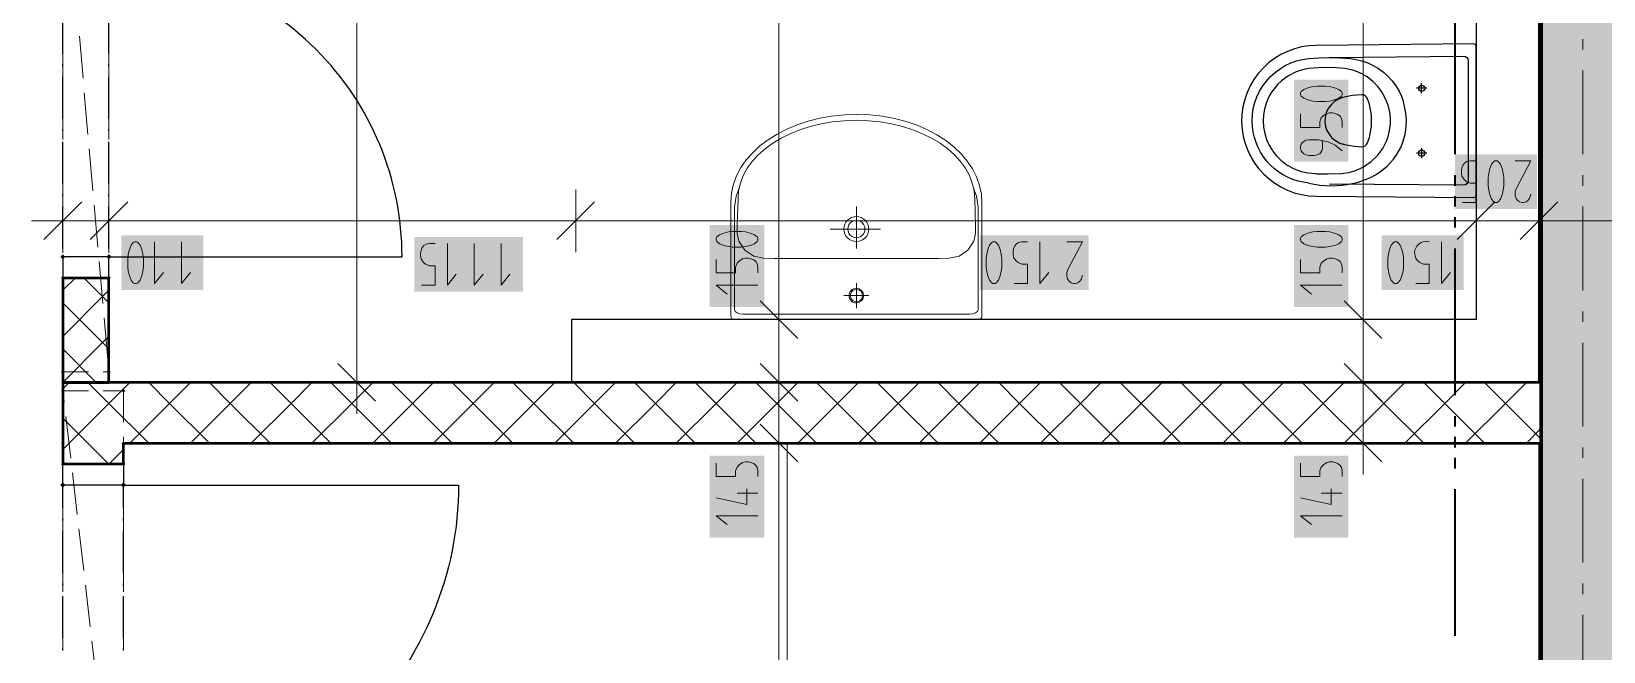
# Model space of a CAD drawing. Header units: millimetres. Extents: x 0 to 594, y 0 to 420.
# Drawn here: x 183.74 to 222.22, y 197.75 to 212.93 of the extents above; entities that cross this region are included whole.
import ezdxf

# ---------------------------------------------------------------- set-up
doc = ezdxf.new("R2010")
doc.units = ezdxf.units.MM
doc.header["$LTSCALE"] = 8
for name, color, linetype in [('PDF_Dvere', 7, 'Continuous'), ('PDF_Instalacni prizdivka do 1m', 7, 'Continuous'), ('PDF_Koty delkove', 7, 'Continuous'), ('PDF_Kuchyne', 7, 'Continuous'), ('PDF_Osy hlavni', 7, 'Continuous'), ('PDF_Pozarni useky', 7, 'Continuous'), ('PDF_Preklady', 7, 'Continuous'), ('PDF_Pricky zdene', 7, 'Continuous'), ('PDF_Sanita', 7, 'Continuous'), ('PDF_Steny obvodove nosne', 7, 'Continuous')]:
    doc.layers.add(name, color=color, linetype=linetype)

msp = doc.modelspace()

# ---------------------------------------------------------------- hatches: boundary and pattern name
at = {"layer": 'PDF_Steny obvodove nosne', "true_color": 0xc0c0c0, "transparency": 33554559}
msp.add_hatch(color=9, dxfattribs=at).paths.add_polyline_path([(222.739, 139.766), (222.739, 228.171), (220.689, 228.171), (220.689, 139.561), (222.739, 139.561)])

# ---------------------------------------------------------------- linework, layer by layer
at = {"layer": 'PDF_Dvere', "lineweight": 25}
for points in [[(185.634, 207.415), (192.809, 207.415, 0.414214), (185.634, 214.59), (185.634, 213.973)], [(185.993, 201.263), (185.993, 201.829), (194.193, 201.829, -0.414214), (185.993, 193.629), (185.993, 194.344)]]:
    msp.add_lwpolyline(points, format="xyb", dxfattribs=at)
for points in [[(184.506, 212.384), (184.506, 213.409)], [(185.634, 212.384), (185.634, 213.409)], [(184.506, 212.076), (184.506, 212.128)], [(185.634, 212.076), (185.634, 212.128)], [(184.506, 210.795), (184.506, 211.82)], [(185.634, 210.795), (185.634, 211.82)], [(184.506, 210.488), (184.506, 210.539)], [(185.634, 210.488), (185.634, 210.539)], [(184.506, 209.206), (184.506, 210.231)], [(185.634, 209.206), (185.634, 210.231)], [(184.506, 208.899), (184.506, 208.95)], [(184.506, 207.618), (184.506, 208.643)], [(185.634, 208.899), (185.634, 208.95)], [(185.634, 207.618), (185.634, 208.643)], [(184.506, 201.263), (184.506, 201.829)], [(184.506, 200.955), (184.506, 201.006)], [(185.993, 200.955), (185.993, 201.006)], [(184.506, 199.674), (184.506, 200.699)], [(185.993, 199.674), (185.993, 200.699)], [(184.506, 199.366), (184.506, 199.418)], [(185.993, 199.366), (185.993, 199.418)], [(184.506, 198.085), (184.506, 199.11)], [(185.993, 198.085), (185.993, 199.11)], [(184.506, 197.778), (184.506, 197.829)], [(185.993, 197.778), (185.993, 197.829)]]:
    msp.add_lwpolyline(points, dxfattribs=at)
for points in [[(184.506, 207.415), (184.506, 206.903), (185.634, 206.903), (185.634, 207.415)], [(184.506, 201.829), (184.506, 202.341), (185.993, 202.341), (185.993, 201.829)]]:
    msp.add_lwpolyline(points, close=True, dxfattribs=at)
at = {"layer": 'PDF_Dvere', "lineweight": 25, "transparency": 33554559}
for points in [[(184.506, 207.351), (184.442, 207.415), (184.57, 207.415), (184.506, 207.479)], [(185.634, 207.351), (185.57, 207.415), (185.698, 207.415), (185.634, 207.479)], [(184.506, 201.765), (184.442, 201.829), (184.57, 201.829), (184.506, 201.893)], [(185.993, 201.765), (185.929, 201.829), (186.057, 201.829), (185.993, 201.893)]]:
    msp.add_solid(points, dxfattribs=at)
at = {"layer": 'PDF_Instalacni prizdivka do 1m', "lineweight": 25}
msp.add_lwpolyline([(196.96, 204.34), (219.1, 204.34), (220.637, 204.34), (220.637, 215.615), (219.1, 215.615), (219.1, 205.878), (196.96, 205.878)], close=True, dxfattribs=at)
at = {"layer": 'PDF_Koty delkove', "lineweight": 18}
for points in [[(202.034, 141.969), (202.034, 193.969), (202.034, 202.854), (202.034, 204.34), (202.034, 205.878), (202.034, 225.557), (202.034, 228.325), (202.034, 243.7), (202.034, 246.262), (202.034, 249.03), (202.034, 279.421), (202.034, 280.907), (202.034, 330.055), (202.034, 333.95)], [(191.702, 204.34), (191.702, 224.532), (191.702, 225.557), (191.702, 228.325)], [(216.335, 202.854), (216.335, 203.336), (216.335, 204.34), (216.335, 205.878), (216.335, 215.615), (216.335, 217.204)], [(214.798, 210.911), (214.798, 210.583), (215.275, 210.583), (215.275, 210.72), (215.31, 210.815), (215.361, 210.87), (215.447, 210.924), (215.514, 210.938), (215.583, 210.938), (215.652, 210.924), (215.719, 210.897), (215.77, 210.856), (215.805, 210.802), (215.823, 210.72), (215.823, 210.583)], [(215.823, 210.008), (215.652, 210.145), (215.48, 210.227), (215.242, 210.281), (215.002, 210.281), (214.934, 210.267), (214.883, 210.24), (214.849, 210.213), (214.814, 210.172), (214.798, 210.117), (214.798, 210.063), (214.814, 210.008), (214.849, 209.967), (214.883, 209.939), (214.934, 209.912), (215.002, 209.898), (215.139, 209.898), (215.207, 209.912), (215.275, 209.939)], [(215.275, 209.939), (215.327, 210.008), (215.344, 210.063), (215.344, 210.254)], [(218.767, 208.74), (219.095, 208.74), (219.095, 209.218), (218.958, 209.218), (218.863, 209.253), (218.808, 209.304), (218.754, 209.389), (218.74, 209.457), (218.74, 209.526), (218.754, 209.594), (218.781, 209.662), (218.822, 209.713), (218.876, 209.748), (218.958, 209.765), (219.095, 209.765)], [(220.054, 209.765), (220.437, 209.765), (220.081, 209.082), (220.054, 209.013), (220.054, 208.911), (220.081, 208.843), (220.122, 208.792), (220.163, 208.757)], [(184.506, 209.066), (184.506, 208.297), (184.506, 207.528)], [(185.634, 209.066), (185.634, 208.297), (185.634, 207.528)], [(197.061, 209.066), (197.061, 208.297), (197.061, 207.528)], [(219.1, 209.066), (219.1, 208.297), (219.1, 207.528)], [(220.637, 209.066), (220.637, 208.297), (220.637, 207.528)], [(184.968, 208.758), (184.045, 207.836)], [(186.095, 208.758), (185.173, 207.836)], [(197.522, 208.758), (196.6, 207.836)], [(219.561, 208.758), (218.639, 207.836)], [(220.163, 208.757), (220.218, 208.74), (220.272, 208.74), (220.327, 208.757), (220.368, 208.792), (220.409, 208.843), (220.437, 208.944)], [(221.099, 208.758), (220.176, 207.836)], [(184.506, 208.297), (183.738, 208.297)], [(258.921, 208.297), (257.793, 208.297), (252.128, 208.297), (246.469, 208.297), (224.43, 208.297), (222.739, 208.297), (220.637, 208.297), (219.1, 208.297), (197.061, 208.297), (185.634, 208.297), (184.506, 208.297)], [(201.111, 208.036), (200.905, 208.036), (200.804, 208.023), (200.684, 207.995), (200.582, 207.954), (200.513, 207.9), (200.497, 207.872), (200.497, 207.818), (200.513, 207.79), (200.582, 207.736), (200.684, 207.695), (200.804, 207.667), (200.905, 207.653)], [(200.905, 207.653), (201.111, 207.653), (201.213, 207.667), (201.333, 207.695), (201.435, 207.736), (201.504, 207.79), (201.521, 207.818), (201.521, 207.872), (201.504, 207.9), (201.435, 207.954), (201.333, 207.995), (201.213, 208.023), (201.111, 208.036)], [(186.752, 207.785), (186.752, 206.76), (186.97, 207.032)], [(187.409, 207.785), (187.409, 206.76), (187.627, 207.032)], [(193.261, 207.435), (193.261, 207.504), (193.274, 207.573), (193.302, 207.64), (193.343, 207.692), (193.397, 207.727), (193.479, 207.744), (193.616, 207.744)], [(193.288, 206.719), (193.616, 206.719), (193.616, 207.197), (193.479, 207.197), (193.384, 207.232), (193.329, 207.283), (193.274, 207.368), (193.261, 207.435)], [(193.918, 207.744), (193.918, 206.719), (194.136, 206.992)], [(194.575, 207.744), (194.575, 206.719), (194.793, 206.992)], [(195.232, 207.744), (195.232, 206.719), (195.45, 206.992)], [(208.121, 206.76), (208.121, 207.237), (207.984, 207.237), (207.889, 207.272), (207.834, 207.323), (207.78, 207.408), (207.766, 207.476), (207.766, 207.545), (207.78, 207.613), (207.807, 207.681), (207.848, 207.732), (207.902, 207.767), (207.984, 207.785), (208.121, 207.785)], [(208.423, 207.785), (208.423, 206.76), (208.641, 207.032)], [(209.08, 207.785), (209.463, 207.785), (209.107, 207.101), (209.08, 207.032), (209.08, 206.93), (209.107, 206.862), (209.148, 206.811), (209.189, 206.776), (209.244, 206.76), (209.298, 206.76), (209.353, 206.776), (209.394, 206.811), (209.435, 206.862), (209.463, 206.964)], [(218.255, 207.785), (218.255, 206.76), (218.473, 207.032)], [(200.497, 207.352), (200.497, 207.024), (200.974, 207.024), (200.974, 207.161), (201.009, 207.256), (201.06, 207.311), (201.145, 207.365), (201.213, 207.379), (201.282, 207.379), (201.35, 207.365), (201.418, 207.338), (201.469, 207.297), (201.504, 207.243), (201.521, 207.161), (201.521, 207.024)], [(214.798, 207.352), (214.798, 207.024), (215.275, 207.024), (215.275, 207.161), (215.31, 207.256), (215.361, 207.311), (215.447, 207.365)], [(215.447, 207.365), (215.514, 207.379), (215.583, 207.379), (215.652, 207.365), (215.719, 207.338), (215.77, 207.297), (215.805, 207.243), (215.823, 207.161), (215.823, 207.024)], [(201.521, 206.722), (200.497, 206.722), (200.769, 206.504)], [(207.793, 206.76), (208.121, 206.76)], [(215.823, 206.722), (214.798, 206.722), (215.07, 206.504)], [(202.495, 205.416), (201.573, 206.339)], [(216.796, 205.416), (215.874, 206.339)], [(202.803, 205.878), (202.034, 205.878), (201.265, 205.878)], [(217.104, 205.878), (216.335, 205.878), (215.566, 205.878)], [(192.163, 203.879), (191.241, 204.801)], [(202.495, 203.879), (201.573, 204.801)], [(216.796, 203.879), (215.874, 204.801)], [(192.471, 204.34), (191.702, 204.34), (190.933, 204.34)], [(191.702, 204.34), (191.702, 203.571)], [(202.803, 204.34), (202.034, 204.34), (201.265, 204.34)], [(217.104, 204.34), (216.335, 204.34), (215.566, 204.34)], [(202.495, 202.393), (201.573, 203.315)], [(216.796, 202.393), (215.874, 203.315)], [(202.803, 202.854), (202.034, 202.854), (201.265, 202.854)], [(217.104, 202.854), (216.335, 202.854), (215.566, 202.854)], [(216.335, 202.854), (216.335, 202.085)], [(200.497, 202.366), (200.497, 202.037), (200.974, 202.037), (200.974, 202.174), (201.009, 202.27), (201.06, 202.325), (201.145, 202.379), (201.213, 202.393), (201.282, 202.393), (201.35, 202.379), (201.418, 202.352), (201.469, 202.311), (201.504, 202.257), (201.521, 202.174), (201.521, 202.037)], [(214.798, 202.366), (214.798, 202.037), (215.275, 202.037), (215.275, 202.174), (215.31, 202.27), (215.361, 202.325), (215.447, 202.379), (215.514, 202.393), (215.583, 202.393), (215.652, 202.379), (215.719, 202.352), (215.77, 202.311), (215.805, 202.257), (215.823, 202.174), (215.823, 202.037)], [(201.248, 201.736), (201.248, 201.352), (200.497, 201.517)], [(215.549, 201.736), (215.549, 201.352), (214.798, 201.517)], [(201.521, 201.627), (201.009, 201.627)], [(215.823, 201.627), (215.31, 201.627)], [(201.521, 201.079), (200.497, 201.079), (200.769, 200.86)], [(215.823, 201.079), (214.798, 201.079), (215.07, 200.86)]]:
    msp.add_lwpolyline(points, dxfattribs=at)
for points in [[(215.412, 211.595), (215.207, 211.595), (215.105, 211.581), (214.985, 211.554), (214.883, 211.513), (214.814, 211.459), (214.798, 211.431), (214.798, 211.377), (214.814, 211.349), (214.883, 211.295), (214.985, 211.254), (215.105, 211.226), (215.207, 211.212), (215.412, 211.212), (215.514, 211.226), (215.634, 211.254), (215.737, 211.295), (215.805, 211.349), (215.823, 211.377), (215.823, 211.431), (215.805, 211.459), (215.737, 211.513), (215.634, 211.554), (215.514, 211.581)], [(219.397, 209.354), (219.397, 209.149), (219.411, 209.048), (219.438, 208.928), (219.479, 208.825), (219.533, 208.757), (219.561, 208.74), (219.615, 208.74), (219.643, 208.757), (219.697, 208.825), (219.738, 208.928), (219.766, 209.048), (219.78, 209.149), (219.78, 209.354), (219.766, 209.457), (219.738, 209.577), (219.697, 209.679), (219.643, 209.748), (219.615, 209.765), (219.561, 209.765), (219.533, 209.748), (219.479, 209.679), (219.438, 209.577), (219.411, 209.457)], [(215.412, 208.036), (215.207, 208.036), (215.105, 208.023), (214.985, 207.995), (214.883, 207.954), (214.814, 207.9), (214.798, 207.872), (214.798, 207.818), (214.814, 207.79), (214.883, 207.736), (214.985, 207.695), (215.105, 207.667), (215.207, 207.653), (215.412, 207.653), (215.514, 207.667), (215.634, 207.695), (215.737, 207.736), (215.805, 207.79), (215.823, 207.818), (215.823, 207.872), (215.805, 207.9), (215.737, 207.954), (215.634, 207.995), (215.514, 208.023)], [(186.095, 207.374), (186.095, 207.169), (186.109, 207.067), (186.136, 206.947), (186.177, 206.845), (186.231, 206.776), (186.259, 206.76), (186.313, 206.76), (186.341, 206.776), (186.395, 206.845), (186.437, 206.947), (186.464, 207.067), (186.478, 207.169), (186.478, 207.374), (186.464, 207.476), (186.437, 207.596), (186.395, 207.698), (186.341, 207.767), (186.313, 207.785), (186.259, 207.785), (186.231, 207.767), (186.177, 207.698), (186.136, 207.596), (186.109, 207.476)], [(207.109, 207.374), (207.109, 207.169), (207.123, 207.067), (207.15, 206.947), (207.191, 206.845), (207.245, 206.776), (207.273, 206.76), (207.327, 206.76), (207.355, 206.776), (207.409, 206.845), (207.45, 206.947), (207.478, 207.067), (207.492, 207.169), (207.492, 207.374), (207.478, 207.476), (207.45, 207.596), (207.409, 207.698), (207.355, 207.767), (207.327, 207.785), (207.273, 207.785), (207.245, 207.767), (207.191, 207.698), (207.15, 207.596), (207.123, 207.476)], [(216.941, 207.374), (216.941, 207.169), (216.955, 207.067), (216.982, 206.947), (217.023, 206.845), (217.077, 206.776), (217.105, 206.76), (217.159, 206.76), (217.187, 206.776), (217.242, 206.845), (217.283, 206.947), (217.311, 207.067), (217.324, 207.169), (217.324, 207.374), (217.311, 207.476), (217.283, 207.596), (217.242, 207.698), (217.187, 207.767), (217.159, 207.785), (217.105, 207.785), (217.077, 207.767), (217.023, 207.698), (216.982, 207.596), (216.955, 207.476)]]:
    msp.add_lwpolyline(points, close=True, dxfattribs=at)
msp.add_lwpolyline([(217.625, 206.76), (217.954, 206.76), (217.954, 207.237), (217.816, 207.237), (217.721, 207.272, -0.84387), (217.954, 207.785)], format="xyb", dxfattribs=at)
at = {"layer": 'PDF_Koty delkove', "color": 7, "lineweight": 18, "true_color": 0xffffff, "transparency": 33554559}
for points in [[(215.976, 209.744), (215.976, 211.749), (214.644, 209.744), (214.644, 211.749)], [(220.591, 209.919), (218.586, 209.919), (220.591, 208.587), (218.586, 208.587)], [(201.675, 206.185), (201.675, 208.19), (200.343, 206.185), (200.343, 208.19)], [(215.976, 206.185), (215.976, 208.19), (214.644, 206.185), (214.644, 208.19)], [(187.946, 207.938), (185.941, 207.938), (187.946, 206.606), (185.941, 206.606)], [(195.769, 207.898), (193.107, 207.898), (195.769, 206.565), (193.107, 206.565)], [(209.617, 207.938), (206.955, 207.938), (209.617, 206.606), (206.955, 206.606)], [(218.792, 207.938), (216.787, 207.938), (218.792, 206.606), (216.787, 206.606)], [(201.675, 200.542), (201.675, 202.546), (200.343, 200.542), (200.343, 202.546)], [(215.976, 200.542), (215.976, 202.546), (214.644, 200.542), (214.644, 202.546)]]:
    msp.add_solid(points, dxfattribs=at)
at = {"layer": 'PDF_Kuchyne', "lineweight": 13}
msp.add_lwpolyline([(220.637, 184.404), (220.637, 178.254), (208.337, 178.254), (208.337, 184.404), (214.487, 184.404), (214.487, 196.704), (202.239, 196.704), (202.239, 202.854), (220.637, 202.854), (220.637, 196.704)], dxfattribs=at)
at = {"layer": 'PDF_Osy hlavni', "lineweight": 18}
for points in [[(221.714, 212.486), (221.714, 212.743)], [(221.714, 209.924), (221.714, 211.974)], [(221.714, 209.155), (221.714, 209.411)], [(221.714, 206.593), (221.714, 208.643)], [(221.714, 205.824), (221.714, 206.08)], [(221.714, 203.261), (221.714, 205.311)], [(221.714, 202.493), (221.714, 202.749)], [(221.714, 199.93), (221.714, 201.98)], [(221.714, 199.161), (221.714, 199.418)], [(221.714, 196.599), (221.714, 198.649)]]:
    msp.add_lwpolyline(points, dxfattribs=at)
at = {"layer": 'PDF_Pozarni useky', "lineweight": 35}
for points in [[(218.587, 209.924), (218.587, 213.511)], [(218.587, 209.155), (218.587, 209.411)], [(218.587, 208.643), (218.587, 208.899)], [(218.587, 208.13), (218.587, 208.386)], [(218.587, 204.03), (218.587, 207.618)], [(218.587, 203.261), (218.587, 203.518)], [(218.587, 202.749), (218.587, 203.005)], [(218.587, 202.236), (218.587, 202.493)], [(218.587, 198.137), (218.587, 201.724)]]:
    msp.add_lwpolyline(points, dxfattribs=at)
at = {"layer": 'PDF_Preklady', "lineweight": 18}
for points in [[(185.001, 211.79), (184.911, 212.811)], [(184.506, 211.666), (184.506, 212.691)], [(185.634, 211.666), (185.634, 212.691)], [(184.506, 210.283), (184.506, 211.308)], [(185.122, 210.411), (185.032, 211.432)], [(185.634, 210.283), (185.634, 211.308)], [(184.506, 208.899), (184.506, 209.924)], [(185.243, 209.033), (185.154, 210.054)], [(185.634, 208.899), (185.634, 209.924)], [(185.365, 207.654), (185.275, 208.675)], [(184.506, 207.515), (184.506, 208.54)], [(185.634, 207.515), (185.634, 208.54)], [(184.506, 206.903), (184.506, 207.156)], [(185.486, 206.276), (185.396, 207.297)], [(185.634, 206.903), (185.634, 207.156)], [(184.506, 206.131), (184.506, 206.903)], [(185.634, 206.131), (185.634, 206.903)], [(185.607, 204.898), (185.518, 205.919)], [(184.506, 204.748), (184.506, 205.773)], [(185.634, 204.748), (185.634, 205.773)], [(185.132, 204.596), (184.506, 204.596)], [(185.634, 204.596), (185.491, 204.596)], [(184.538, 203.86), (184.506, 204.135), (185.132, 204.135)], [(184.506, 203.364), (184.506, 204.135)], [(185.993, 204.135), (185.491, 204.135)], [(185.993, 203.364), (185.993, 204.135)], [(184.698, 202.485), (184.58, 203.503)], [(184.506, 202.854), (184.506, 203.005)], [(184.506, 201.98), (184.506, 202.341), (184.506, 202.854)], [(185.993, 202.854), (185.993, 203.005)], [(185.993, 201.98), (185.993, 202.341), (185.993, 202.854)], [(184.857, 201.111), (184.739, 202.129)], [(184.506, 200.596), (184.506, 201.621)], [(185.993, 200.596), (185.993, 201.621)], [(185.017, 199.736), (184.899, 200.754)], [(184.506, 199.213), (184.506, 200.238)], [(185.993, 199.213), (185.993, 200.238)], [(185.176, 198.362), (185.058, 199.38)], [(184.506, 197.829), (184.506, 198.854)], [(185.993, 197.829), (185.993, 198.854)], [(185.336, 196.987), (185.217, 198.005)]]:
    msp.add_lwpolyline(points, dxfattribs=at)
at = {"layer": 'PDF_Preklady', "lineweight": 18, "transparency": 33554559}
for points in [[(184.506, 206.856), (184.46, 206.903), (184.553, 206.903), (184.506, 206.949)], [(184.506, 206.856), (184.46, 206.903), (184.553, 206.903), (184.506, 206.949)], [(185.634, 206.856), (185.588, 206.903), (185.68, 206.903), (185.634, 206.949)], [(185.634, 206.856), (185.588, 206.903), (185.68, 206.903), (185.634, 206.949)], [(184.506, 204.55), (184.46, 204.596), (184.553, 204.596), (184.506, 204.642)], [(184.553, 204.596), (184.506, 204.55), (184.506, 204.642), (184.46, 204.596)], [(185.638, 204.55), (185.588, 204.592), (185.68, 204.6), (185.63, 204.642)], [(185.68, 204.596), (185.634, 204.55), (185.634, 204.642), (185.588, 204.596)], [(185.634, 204.55), (185.588, 204.596), (185.68, 204.596), (185.634, 204.642)], [(184.553, 204.135), (184.506, 204.089), (184.506, 204.181), (184.46, 204.135)], [(184.506, 204.089), (184.46, 204.135), (184.553, 204.135), (184.506, 204.181)], [(184.512, 204.089), (184.461, 204.13), (184.552, 204.14), (184.501, 204.181)], [(185.993, 204.089), (185.947, 204.135), (186.039, 204.135), (185.993, 204.181)], [(186.039, 204.135), (185.993, 204.089), (185.993, 204.181), (185.947, 204.135)], [(184.506, 202.808), (184.46, 202.854), (184.553, 202.854), (184.506, 202.9)], [(184.506, 202.808), (184.46, 202.854), (184.553, 202.854), (184.506, 202.9)], [(185.993, 202.808), (185.947, 202.854), (186.039, 202.854), (185.993, 202.9)], [(185.993, 202.808), (185.947, 202.854), (186.039, 202.854), (185.993, 202.9)], [(184.506, 202.295), (184.46, 202.341), (184.553, 202.341), (184.506, 202.387)], [(184.506, 202.295), (184.46, 202.341), (184.553, 202.341), (184.506, 202.387)], [(185.993, 202.295), (185.947, 202.341), (186.039, 202.341), (185.993, 202.387)], [(185.993, 202.295), (185.947, 202.341), (186.039, 202.341), (185.993, 202.387)]]:
    msp.add_solid(points, dxfattribs=at)
at = {"layer": 'PDF_Pricky zdene', "lineweight": 9}
for points in [[(184.814, 206.903), (184.506, 206.595)], [(185.634, 206.288), (185.48, 206.441), (185.019, 206.903)], [(185.634, 206.595), (185.48, 206.441), (184.506, 205.468)], [(185.634, 205.16), (185.48, 205.314), (184.506, 206.288)], [(185.634, 205.468), (185.48, 205.314), (184.506, 204.34)], [(185.326, 204.34), (184.506, 205.16)], [(184.66, 204.34), (184.506, 204.186)], [(186.146, 204.34), (185.634, 203.828), (184.66, 202.854)], [(186.608, 202.854), (185.634, 203.828), (185.121, 204.34)], [(185.634, 204.34), (185.634, 204.34)], [(187.633, 204.34), (187.12, 203.828), (186.146, 202.854)], [(188.094, 202.854), (187.12, 203.828), (186.608, 204.34)], [(189.119, 204.34), (188.606, 203.828), (187.633, 202.854)], [(189.58, 202.854), (188.606, 203.828), (188.094, 204.34)], [(190.605, 204.34), (190.093, 203.828), (189.119, 202.854)], [(191.066, 202.854), (190.093, 203.828), (189.58, 204.34)], [(192.091, 204.34), (191.579, 203.828), (190.605, 202.854)], [(192.553, 202.854), (191.579, 203.828), (191.066, 204.34)], [(193.578, 204.34), (193.065, 203.828), (192.091, 202.854)], [(194.039, 202.854), (193.065, 203.828), (192.553, 204.34)], [(195.064, 204.34), (194.551, 203.828), (193.578, 202.854)], [(195.525, 202.854), (194.551, 203.828), (194.039, 204.34)], [(196.55, 204.34), (196.038, 203.828), (195.064, 202.854)], [(197.011, 202.854), (196.038, 203.828), (195.525, 204.34)], [(198.036, 204.34), (197.524, 203.828), (196.55, 202.854)], [(198.498, 202.854), (197.524, 203.828), (197.011, 204.34)], [(199.523, 204.34), (199.01, 203.828), (198.036, 202.854)], [(199.984, 202.854), (199.01, 203.828), (198.498, 204.34)], [(201.009, 204.34), (200.496, 203.828), (199.523, 202.854)], [(201.47, 202.854), (200.496, 203.828), (199.984, 204.34)], [(202.495, 204.34), (201.982, 203.828), (201.009, 202.854)], [(202.956, 202.854), (201.982, 203.828), (201.47, 204.34)], [(203.981, 204.34), (203.469, 203.828), (202.495, 202.854)], [(204.442, 202.854), (203.469, 203.828), (202.956, 204.34)], [(205.467, 204.34), (204.955, 203.828), (203.981, 202.854)], [(205.929, 202.854), (204.955, 203.828), (204.442, 204.34)], [(206.954, 204.34), (206.441, 203.828), (205.467, 202.854)], [(207.415, 202.854), (206.441, 203.828), (205.929, 204.34)], [(208.44, 204.34), (207.927, 203.828), (206.954, 202.854)], [(208.901, 202.854), (207.927, 203.828), (207.415, 204.34)], [(209.926, 204.34), (209.414, 203.828), (208.44, 202.854)], [(210.387, 202.854), (209.414, 203.828), (208.901, 204.34)], [(211.412, 204.34), (210.9, 203.828), (209.926, 202.854)], [(211.874, 202.854), (210.9, 203.828), (210.387, 204.34)], [(212.899, 204.34), (212.386, 203.828), (211.412, 202.854)], [(213.36, 202.854), (212.386, 203.828), (211.874, 204.34)], [(214.385, 204.34), (213.872, 203.828), (212.899, 202.854)], [(214.846, 202.854), (213.872, 203.828), (213.36, 204.34)], [(215.871, 204.34), (215.359, 203.828), (214.385, 202.854)], [(216.332, 202.854), (215.359, 203.828), (214.846, 204.34)], [(217.357, 204.34), (216.845, 203.828), (215.871, 202.854)], [(217.819, 202.854), (216.845, 203.828), (216.332, 204.34)], [(218.844, 204.34), (218.331, 203.828), (217.357, 202.854)], [(219.305, 202.854), (218.331, 203.828), (217.819, 204.34)], [(220.33, 204.34), (219.817, 203.828), (218.844, 202.854)], [(220.688, 202.957), (219.817, 203.828), (219.305, 204.34)], [(185.121, 202.854), (184.506, 203.469)], [(220.688, 203.212), (220.33, 202.854)], [(184.66, 202.854), (184.524, 202.718), (184.506, 202.7)], [(185.993, 202.7), (185.634, 202.341), (185.634, 202.341), (185.121, 202.854)]]:
    msp.add_lwpolyline(points, dxfattribs=at)
at = {"layer": 'PDF_Pricky zdene', "lineweight": 50}
for points in [[(184.506, 206.903), (185.634, 206.903)], [(184.506, 206.903), (184.506, 204.596), (184.506, 204.34), (185.634, 204.34), (185.634, 204.596), (185.634, 206.903)], [(185.993, 202.854), (220.637, 202.854), (220.688, 202.854), (220.688, 204.34), (220.637, 204.34), (185.634, 204.34), (184.506, 204.34), (184.506, 204.135), (184.506, 202.854)], [(184.506, 202.854), (184.506, 202.341)], [(185.993, 202.341), (185.993, 202.854)], [(185.993, 202.341), (184.506, 202.341)]]:
    msp.add_lwpolyline(points, dxfattribs=at)
at = {"layer": 'PDF_Sanita', "lineweight": 25}
msp.add_lwpolyline([(215.191, 208.899), (219.05, 208.868), (219.05, 208.868), (219.086, 208.883), (219.101, 208.919), (219.098, 212.573), (219.098, 212.574), (219.083, 212.61), (219.047, 212.625), (215.188, 212.588), (215.007, 212.578), (214.828, 212.55), (214.654, 212.504), (214.484, 212.442), (214.321, 212.363), (214.167, 212.268), (214.022, 212.159), (213.889, 212.035), (213.768, 211.9), (213.662, 211.753), (213.57, 211.597), (213.494, 211.433), (213.435, 211.262), (213.393, 211.087), (213.368, 210.907), (213.361, 210.726, 0.40911)], format="xyb", close=True, dxfattribs=at)
for points in [[(215.002, 209.22), (214.872, 209.238), (214.744, 209.267), (214.618, 209.307), (214.497, 209.358), (214.38, 209.419), (214.269, 209.49), (214.164, 209.571), (214.067, 209.66), (213.978, 209.757), (213.897, 209.862), (213.826, 209.973), (213.764, 210.09), (213.713, 210.211), (213.673, 210.336), (213.643, 210.465), (213.625, 210.596), (213.618, 210.746), (213.625, 210.896), (213.647, 211.044), (213.684, 211.19), (213.735, 211.331), (213.799, 211.467), (213.877, 211.596), (213.967, 211.716), (214.068, 211.828), (214.18, 211.929), (214.3, 212.018), (214.429, 212.095), (214.565, 212.159), (214.706, 212.209), (214.852, 212.245), (214.999, 212.267), (215.253, 212.285), (215.506, 212.292), (215.759, 212.286), (216.014, 212.268), (216.161, 212.246), (216.306, 212.21), (216.448, 212.16), (216.584, 212.097), (216.713, 212.02), (216.833, 211.931), (216.945, 211.83), (217.047, 211.718), (217.137, 211.598), (217.214, 211.469), (217.279, 211.333)], [(214.122, 210.002), (214.16, 209.951), (214.212, 209.888), (214.321, 209.779), (214.443, 209.683), (214.493, 209.649), (214.649, 209.566), (214.814, 209.505), (214.821, 209.503), (214.983, 209.468), (215.172, 209.45), (215.172, 209.45), (215.192, 209.449), (215.459, 209.443), (215.802, 209.455), (215.813, 209.456), (215.965, 209.477), (215.978, 209.48), (216.131, 209.522), (216.277, 209.582), (216.341, 209.616), (216.531, 209.745), (216.695, 209.906), (216.813, 210.069), (216.905, 210.248), (216.946, 210.363), (216.982, 210.509), (217.001, 210.658), (217.002, 210.808), (216.986, 210.957), (216.947, 211.124), (216.885, 211.284), (216.803, 211.435), (216.702, 211.573), (216.575, 211.705), (216.431, 211.817), (216.431, 211.817), (216.317, 211.885), (216.197, 211.941), (216.079, 211.982), (215.884, 212.024), (215.675, 212.04), (215.675, 212.039), (215.445, 212.045), (215.232, 212.04), (215.003, 212.023), (214.887, 212.001), (214.773, 211.969), (214.773, 211.969), (214.692, 211.939), (214.692, 211.939), (214.506, 211.845), (214.337, 211.722), (214.24, 211.629), (214.153, 211.527), (214.077, 211.416), (214.013, 211.298), (213.959, 211.165), (213.919, 211.027), (213.896, 210.886), (213.888, 210.742), (213.897, 210.587), (213.925, 210.434), (213.972, 210.286), (214.035, 210.144), (214.035, 210.144), (214.092, 210.046), (214.113, 210.014), (214.122, 210.002)], [(215.506, 212.291), (218.801, 212.323), (218.84, 212.315), (218.873, 212.293), (218.896, 212.26), (218.904, 212.221), (218.904, 212.22), (218.906, 209.272), (218.906, 209.271), (218.898, 209.232), (218.876, 209.199), (218.842, 209.177), (218.803, 209.17), (215.508, 209.196)], [(217.767, 211.417), (217.767, 211.663)], [(216.536, 210.607), (216.542, 210.744), (216.536, 210.882), (216.517, 211.018), (216.487, 211.152), (216.444, 211.283), (216.42, 211.325), (216.384, 211.358), (216.34, 211.377), (216.292, 211.382), (216.064, 211.359), (215.84, 211.313), (215.841, 211.313), (215.733, 211.274), (215.634, 211.215), (215.549, 211.137), (215.481, 211.045), (215.432, 210.94), (215.404, 210.828), (215.399, 210.714), (215.416, 210.6), (215.44, 210.525), (215.475, 210.454), (215.518, 210.388), (215.57, 210.328), (215.63, 210.276), (215.696, 210.233), (215.767, 210.199), (215.842, 210.174), (215.841, 210.175), (216.065, 210.129), (216.293, 210.106), (216.341, 210.111), (216.385, 210.131), (216.421, 210.164), (216.445, 210.206)], [(217.89, 211.54), (217.644, 211.54)], [(219.099, 211.541), (219.099, 211.515)], [(216.445, 210.206), (216.487, 210.337), (216.518, 210.471), (216.536, 210.607)], [(217.891, 209.951), (217.645, 209.951)], [(217.768, 209.828), (217.768, 210.074)], [(219.1, 209.978), (219.1, 209.952)], [(216.178, 209.539), (216.199, 209.548)]]:
    msp.add_lwpolyline(points, dxfattribs=at)
at = {"layer": 'PDF_Sanita', "lineweight": 13}
for points in [[(200.95, 206.12), (200.95, 208.632), (200.991, 208.9), (201.07, 209.12)], [(206.91, 208.632), (206.869, 208.9), (206.79, 209.12)], [(201.033, 208.831), (201.012, 208.184), (201.016, 207.985), (201.055, 207.797), (201.199, 207.581), (201.417, 207.434), (201.66, 207.378), (201.914, 207.371), (205.946, 207.371), (206.2, 207.378), (206.443, 207.434), (206.661, 207.581), (206.805, 207.797), (206.845, 207.985), (206.849, 208.184), (206.827, 208.831)], [(203.93, 207.617), (203.93, 208.646)], [(206.913, 208.639), (206.91, 207.627)], [(204.522, 208.093), (203.287, 208.093)], [(206.91, 206.12), (206.91, 207.627)], [(203.93, 206.16), (203.93, 206.77)], [(204.235, 206.465), (203.625, 206.465)], [(201.155, 206.013), (206.705, 206.013)]]:
    msp.add_lwpolyline(points, dxfattribs=at)
for points in [[(200.949, 205.878, -0.414267), (200.855, 205.972), (200.855, 208.74, -0.003394), (200.855, 208.759)], [(207.005, 208.729), (207.005, 205.972, -0.414265), (206.914, 205.878), (206.911, 205.878), (206.891, 205.878), (200.969, 205.878), (200.949, 205.878), (200.946, 205.878), (200.949, 205.878), (200.969, 205.878)]]:
    msp.add_lwpolyline(points, format="xyb", dxfattribs=at)
for points in [[(203.93, 207.788, 0.999941), (203.93, 208.398, 0.414233), (203.625, 208.093, 0.414233)], [(203.93, 208.304, 1.000048), (203.93, 207.882, 1.000064)], [(203.93, 206.287, 0.999878), (203.93, 206.644, 0.414217), (203.751, 206.465, 0.414217)], [(203.93, 206.315, 1.000036), (203.93, 206.615, 1.000036)]]:
    msp.add_lwpolyline(points, format="xyb", close=True, dxfattribs=at)
at = {"layer": 'PDF_Sanita', "lineweight": 25}
for centre in [(217.767, 211.54), (217.768, 209.951)]:
    msp.add_circle(centre, 0.0769, dxfattribs=at)
msp.add_ellipse((215.211, 211.039), major_axis=(-2.052, 0.929), ratio=0.799458, start_param=1.82214, end_param=3.813666, dxfattribs=at)
at = {"layer": 'PDF_Sanita', "lineweight": 13}
for points in [[(203.952, 210.9), (202.253, 210.908), (200.867, 209.95), (200.855, 208.759)], [(207.005, 208.729), (207.017, 209.919), (205.65, 210.892), (203.952, 210.9)], [(203.929, 210.756), (202.33, 210.756), (201.033, 209.894), (201.033, 208.831)], [(206.827, 208.831), (206.827, 209.894), (205.53, 210.756), (203.929, 210.756)], [(203.93, 208.304), (203.93, 208.304), (203.93, 208.304), (203.93, 208.304)], [(203.93, 207.882), (203.93, 207.882), (203.93, 207.882), (203.93, 207.882)], [(200.95, 206.12), (200.95, 206.061), (201.042, 206.013), (201.155, 206.013)], [(206.705, 206.013), (206.818, 206.013), (206.91, 206.061), (206.91, 206.12)], [(207.005, 205.972), (207.005, 205.972), (207.005, 205.972), (207.005, 205.972)], [(200.949, 205.878), (200.949, 205.878), (200.949, 205.878), (200.949, 205.878)]]:
    msp.add_open_spline(points, degree=3, dxfattribs=at)
at = {"layer": 'PDF_Steny obvodove nosne', "lineweight": 70}
msp.add_lwpolyline([(222.739, 139.766), (222.739, 141.969), (222.739, 215.615), (222.739, 217.204), (222.739, 225.711), (222.739, 228.171), (220.689, 228.171), (220.689, 225.711), (220.689, 217.204), (220.689, 215.615), (220.689, 142.174), (220.689, 141.969), (220.689, 139.561), (222.739, 139.561)], close=True, dxfattribs=at)

doc.saveas('drawing.dxf')
